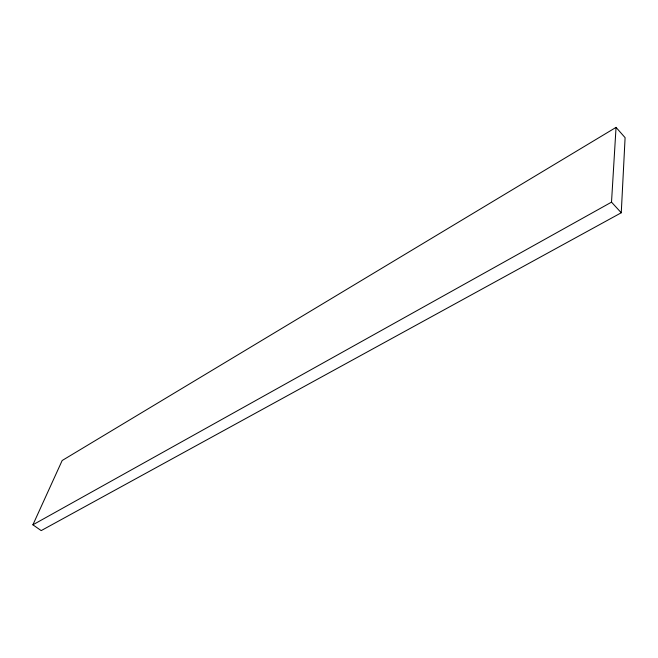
<?xml version="1.0" encoding="UTF-8"?>
<svg xmlns="http://www.w3.org/2000/svg" width="658" height="658" viewBox="0 0 658 658"><rect width="100%" height="100%" fill="white"/><g stroke="black" fill="none" stroke-linecap="round" stroke-linejoin="round"><path stroke-width="0.99" d="M621.259 212.773L625.1 137.654L616.044 127.389L62.165 460.518L32.9 524.804L41.183 530.611L621.259 212.773L611.512 202.146L616.044 127.389M32.9 524.804L611.512 202.146"/></g></svg>
